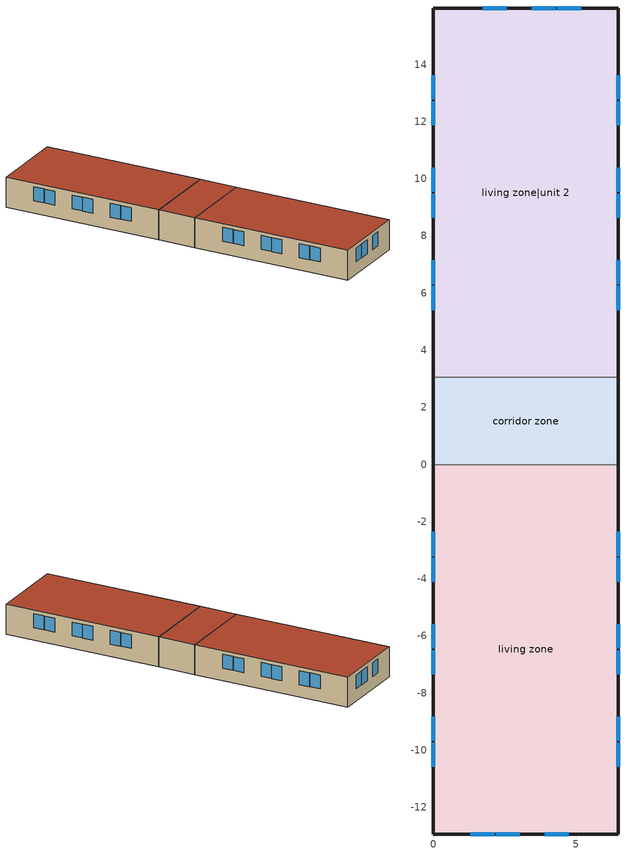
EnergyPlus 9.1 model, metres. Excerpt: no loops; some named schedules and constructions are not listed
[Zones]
corridor zone
 floor foundation (FloorFndGrndUnfinSlab): 0,0 0,3.05 6.47,3.05 6.47,0 z0
 wall outside (WallExtUninsUnfin): 0,3.05 0,0 / 6.47,0 6.47,3.05 z0:2.44
 wall adiabatic (WallIntUnfinUninsUnfin): 6.47,3.05 0,3.05 / 0,0 6.47,0 z0:2.44
 roof outside (RoofUnfinUninsExt): 6.47,0 6.47,3.05 0,3.05 0,0 z2.44
living zone
 floor foundation (FloorFndGrndFinSlab 1): 0,-12.93 0,0 6.47,0 6.47,-12.93 z0
 wall outside (WallExtInsFin): 0,0 0,-12.93 6.47,-12.93 6.47,0 z0:2.44
 wall adiabatic (WallIntFinUninsFin): 6.47,0 0,0 z0:2.44
 window (WindowConstruction): 0,-2.36 0,-3.2 / 0,-3.26 0,-4.11 / 0,-5.59 0,-6.44 / 0,-6.5 0,-7.34 / 0,-8.83 0,-9.67 / 0,-9.73 0,-10.57 / 6.47,-10.57 6.47,-9.73 / 6.47,-9.67 6.47,-8.83 / 6.47,-7.34 6.47,-6.5 / 6.47,-6.44 6.47,-5.59 / 6.47,-4.11 6.47,-3.26 / 6.47,-3.2 6.47,-2.36 / 1.28,-12.93 2.12,-12.93 / 2.19,-12.93 3.03,-12.93 / 3.89,-12.93 4.73,-12.93 z1.01:2.13
 roof outside (RoofFinInsExt): 6.47,-12.93 6.47,0 0,0 0,-12.93 z2.44
living zone|unit 2
 floor foundation (FloorFndGrndFinSlab): 0,3.05 0,15.98 6.47,15.98 6.47,3.05 z0
 wall outside (WallExtInsFin): 6.47,3.05 6.47,15.98 0,15.98 0,3.05 z0:2.44
 wall adiabatic (WallIntFinUninsFin): 0,3.05 6.47,3.05 z0:2.44
 window (WindowConstruction): 6.47,5.41 6.47,6.25 / 6.47,6.31 6.47,7.15 / 6.47,8.64 6.47,9.48 / 6.47,9.54 6.47,10.39 / 6.47,11.87 6.47,12.72 / 6.47,12.78 6.47,13.62 / 0,13.62 0,12.78 / 0,12.72 0,11.87 / 0,10.39 0,9.54 / 0,9.48 0,8.64 / 0,7.15 0,6.31 / 0,6.25 0,5.41 / 5.18,15.98 4.34,15.98 / 4.28,15.98 3.44,15.98 / 2.58,15.98 1.73,15.98 z1.01:2.13
 roof outside (RoofFinInsExt): 6.47,3.05 6.47,15.98 0,15.98 0,3.05 z2.44
[Schedule:Day:Interval]
res mv_2 bath exhaust schedule allday1; res mv_2 bath exhaust schedule allday10; res mv_2 bath exhaust schedule allday11; res mv_2 bath exhaust schedule allday12; res mv_2 bath exhaust schedule allday2; res mv_2 bath exhaust schedule allday3; res mv_2 bath exhaust schedule allday4; res mv_2 bath exhaust schedule allday5; res mv_2 bath exhaust schedule allday6; res mv_2 bath exhaust schedule allday7; res mv_2 bath exhaust schedule allday8; res mv_2 bath exhaust schedule allday9: No, 04:00, 0, 05:00, 1, 24:00, 0
res mv_2 bath exhaust schedule summer design; res mv_2 range exhaust schedule summer design: No, 24:00, 1
res mv_2 bath exhaust schedule winter design; res mv_2 range exhaust schedule winter design; Schedule Day 2; Schedule Day 22; Schedule Day 23; Schedule Day 26; Schedule Day 27; Schedule Day 5: No, 24:00, 0
res mv_2 range exhaust schedule allday1; res mv_2 range exhaust schedule allday10; res mv_2 range exhaust schedule allday11; res mv_2 range exhaust schedule allday12; res mv_2 range exhaust schedule allday2; res mv_2 range exhaust schedule allday3; res mv_2 range exhaust schedule allday4; res mv_2 range exhaust schedule allday5; res mv_2 range exhaust schedule allday6; res mv_2 range exhaust schedule allday7; res mv_2 range exhaust schedule allday8; res mv_2 range exhaust schedule allday9: No, 15:00, 0, 16:00, 1, 24:00, 0
res nv_1 availability schedule allday1 on; res nv_1 availability schedule allday1 on 1; res nv_1 availability schedule allday1 on 10; res nv_1 availability schedule allday1 on 11; res nv_1 availability schedule allday1 on 2; res nv_1 availability schedule allday1 on 3; res nv_1 availability schedule allday1 on 4; res nv_1 availability schedule allday1 on 5; res nv_1 availability schedule allday1 on 6; res nv_1 availability schedule allday1 on 7; res nv_1 availability schedule allday1 on 8; res nv_1 availability schedule allday1 on 9; res nv_2 availability schedule allday1 on 10; res nv_2 availability schedule allday1 on 11; res nv_2 availability schedule allday1 on 2; res nv_2 availability schedule allday1 on 3; res nv_2 availability schedule allday1 on 4; res nv_2 availability schedule allday1 on 5; res nv_2 availability schedule allday1 on 6; res nv_2 availability schedule allday1 on 7; res nv_2 availability schedule allday1 on 8; res nv_2 availability schedule allday1 on 9: No, 01:00, 1, 02:00, 1, 03:00, 1, 04:00, 1, 05:00, 1, 06:00, 1, 07:00, 1, 08:00, 1, 09:00, 1, 10:00, 1, 11:00, 1, 12:00, 1, 13:00, 1, 14:00, 1, 15:00, 1, 16:00, 1, 17:00, 1, 18:00, 1, 19:00, 1, 20:00, 1, 21:00, 1, 22:00, 1, 23:00, 1, 24:00, 1
res nv_1 temp schedule allday1; res nv_1 temp schedule allday2; res nv_1 temp schedule allday3; res nv_1 temp schedule allday4; res nv_2 temp schedule allday1; res nv_2 temp schedule allday11; res nv_2 temp schedule allday12; res nv_2 temp schedule allday2; res nv_2 temp schedule allday3; res nv_2 temp schedule allday4: No, 24:00, 23.8889
res nv_1 temp schedule allday5; res nv_2 temp schedule allday10; res nv_2 temp schedule allday5; res nv_2 temp schedule allday6; res nv_2 temp schedule allday7; res nv_2 temp schedule allday8; res nv_2 temp schedule allday9: No, 24:00, 22.2222
[Schedule:Week:Daily]
res mv_2 bath exhaust schedule Week Rule - Jan1-Jan6: Schedule Day 27, res mv_2 bath exhaust schedule allday1, res mv_2 bath exhaust schedule allday1, res mv_2 bath exhaust schedule allday1, res mv_2 bath exhaust schedule allday1, res mv_2 bath exhaust schedule allday1, res mv_2 bath exhaust schedule allday1, Schedule Day 27, res mv_2 bath exhaust schedule summer design, res mv_2 bath exhaust schedule winter design, Schedule Day 27, Schedule Day 27
res mv_2 bath exhaust schedule Week Rule - Jan7-Jan27: res mv_2 bath exhaust schedule allday1, res mv_2 bath exhaust schedule allday1, res mv_2 bath exhaust schedule allday1, res mv_2 bath exhaust schedule allday1, res mv_2 bath exhaust schedule allday1, res mv_2 bath exhaust schedule allday1, res mv_2 bath exhaust schedule allday1, Schedule Day 27, res mv_2 bath exhaust schedule summer design, res mv_2 bath exhaust schedule winter design, Schedule Day 27, Schedule Day 27
res mv_2 bath exhaust schedule Week Rule - Jan28-Feb3: res mv_2 bath exhaust schedule allday1, res mv_2 bath exhaust schedule allday1, res mv_2 bath exhaust schedule allday1, res mv_2 bath exhaust schedule allday1, res mv_2 bath exhaust schedule allday2, res mv_2 bath exhaust schedule allday2, res mv_2 bath exhaust schedule allday2, Schedule Day 27, res mv_2 bath exhaust schedule summer design, res mv_2 bath exhaust schedule winter design, Schedule Day 27, Schedule Day 27
res mv_2 bath exhaust schedule Week Rule - Feb4-Feb24: res mv_2 bath exhaust schedule allday2, res mv_2 bath exhaust schedule allday2, res mv_2 bath exhaust schedule allday2, res mv_2 bath exhaust schedule allday2, res mv_2 bath exhaust schedule allday2, res mv_2 bath exhaust schedule allday2, res mv_2 bath exhaust schedule allday2, Schedule Day 27, res mv_2 bath exhaust schedule summer design, res mv_2 bath exhaust schedule winter design, Schedule Day 27, Schedule Day 27
res mv_2 bath exhaust schedule Week Rule - Feb25-Mar3: res mv_2 bath exhaust schedule allday2, res mv_2 bath exhaust schedule allday2, res mv_2 bath exhaust schedule allday2, res mv_2 bath exhaust schedule allday2, res mv_2 bath exhaust schedule allday3, res mv_2 bath exhaust schedule allday3, res mv_2 bath exhaust schedule allday3, Schedule Day 27, res mv_2 bath exhaust schedule summer design, res mv_2 bath exhaust schedule winter design, Schedule Day 27, Schedule Day 27
res mv_2 bath exhaust schedule Week Rule - Mar4-Mar31: res mv_2 bath exhaust schedule allday3, res mv_2 bath exhaust schedule allday3, res mv_2 bath exhaust schedule allday3, res mv_2 bath exhaust schedule allday3, res mv_2 bath exhaust schedule allday3, res mv_2 bath exhaust schedule allday3, res mv_2 bath exhaust schedule allday3, Schedule Day 27, res mv_2 bath exhaust schedule summer design, res mv_2 bath exhaust schedule winter design, Schedule Day 27, Schedule Day 27
res mv_2 bath exhaust schedule Week Rule - Apr1-Apr28: res mv_2 bath exhaust schedule allday4, res mv_2 bath exhaust schedule allday4, res mv_2 bath exhaust schedule allday4, res mv_2 bath exhaust schedule allday4, res mv_2 bath exhaust schedule allday4, res mv_2 bath exhaust schedule allday4, res mv_2 bath exhaust schedule allday4, Schedule Day 27, res mv_2 bath exhaust schedule summer design, res mv_2 bath exhaust schedule winter design, Schedule Day 27, Schedule Day 27
res mv_2 bath exhaust schedule Week Rule - Apr29-May5: res mv_2 bath exhaust schedule allday4, res mv_2 bath exhaust schedule allday4, res mv_2 bath exhaust schedule allday5, res mv_2 bath exhaust schedule allday5, res mv_2 bath exhaust schedule allday5, res mv_2 bath exhaust schedule allday5, res mv_2 bath exhaust schedule allday5, Schedule Day 27, res mv_2 bath exhaust schedule summer design, res mv_2 bath exhaust schedule winter design, Schedule Day 27, Schedule Day 27
res mv_2 bath exhaust schedule Week Rule - May6-May26: res mv_2 bath exhaust schedule allday5, res mv_2 bath exhaust schedule allday5, res mv_2 bath exhaust schedule allday5, res mv_2 bath exhaust schedule allday5, res mv_2 bath exhaust schedule allday5, res mv_2 bath exhaust schedule allday5, res mv_2 bath exhaust schedule allday5, Schedule Day 27, res mv_2 bath exhaust schedule summer design, res mv_2 bath exhaust schedule winter design, Schedule Day 27, Schedule Day 27
res mv_2 bath exhaust schedule Week Rule - May27-Jun2: res mv_2 bath exhaust schedule allday5, res mv_2 bath exhaust schedule allday5, res mv_2 bath exhaust schedule allday5, res mv_2 bath exhaust schedule allday5, res mv_2 bath exhaust schedule allday5, res mv_2 bath exhaust schedule allday6, res mv_2 bath exhaust schedule allday6, Schedule Day 27, res mv_2 bath exhaust schedule summer design, res mv_2 bath exhaust schedule winter design, Schedule Day 27, Schedule Day 27
res mv_2 bath exhaust schedule Week Rule - Jun3-Jun30: res mv_2 bath exhaust schedule allday6, res mv_2 bath exhaust schedule allday6, res mv_2 bath exhaust schedule allday6, res mv_2 bath exhaust schedule allday6, res mv_2 bath exhaust schedule allday6, res mv_2 bath exhaust schedule allday6, res mv_2 bath exhaust schedule allday6, Schedule Day 27, res mv_2 bath exhaust schedule summer design, res mv_2 bath exhaust schedule winter design, Schedule Day 27, Schedule Day 27
res mv_2 bath exhaust schedule Week Rule - Jul1-Jul28: res mv_2 bath exhaust schedule allday7, res mv_2 bath exhaust schedule allday7, res mv_2 bath exhaust schedule allday7, res mv_2 bath exhaust schedule allday7, res mv_2 bath exhaust schedule allday7, res mv_2 bath exhaust schedule allday7, res mv_2 bath exhaust schedule allday7, Schedule Day 27, res mv_2 bath exhaust schedule summer design, res mv_2 bath exhaust schedule winter design, Schedule Day 27, Schedule Day 27
res mv_2 bath exhaust schedule Week Rule - Jul29-Aug4: res mv_2 bath exhaust schedule allday7, res mv_2 bath exhaust schedule allday7, res mv_2 bath exhaust schedule allday7, res mv_2 bath exhaust schedule allday8, res mv_2 bath exhaust schedule allday8, res mv_2 bath exhaust schedule allday8, res mv_2 bath exhaust schedule allday8, Schedule Day 27, res mv_2 bath exhaust schedule summer design, res mv_2 bath exhaust schedule winter design, Schedule Day 27, Schedule Day 27
res mv_2 bath exhaust schedule Week Rule - Aug5-Aug25: res mv_2 bath exhaust schedule allday8, res mv_2 bath exhaust schedule allday8, res mv_2 bath exhaust schedule allday8, res mv_2 bath exhaust schedule allday8, res mv_2 bath exhaust schedule allday8, res mv_2 bath exhaust schedule allday8, res mv_2 bath exhaust schedule allday8, Schedule Day 27, res mv_2 bath exhaust schedule summer design, res mv_2 bath exhaust schedule winter design, Schedule Day 27, Schedule Day 27
res mv_2 bath exhaust schedule Week Rule - Aug26-Sep1: res mv_2 bath exhaust schedule allday8, res mv_2 bath exhaust schedule allday8, res mv_2 bath exhaust schedule allday8, res mv_2 bath exhaust schedule allday8, res mv_2 bath exhaust schedule allday8, res mv_2 bath exhaust schedule allday8, res mv_2 bath exhaust schedule allday9, Schedule Day 27, res mv_2 bath exhaust schedule summer design, res mv_2 bath exhaust schedule winter design, Schedule Day 27, Schedule Day 27
res mv_2 bath exhaust schedule Week Rule - Sep2-Sep29: res mv_2 bath exhaust schedule allday9, res mv_2 bath exhaust schedule allday9, res mv_2 bath exhaust schedule allday9, res mv_2 bath exhaust schedule allday9, res mv_2 bath exhaust schedule allday9, res mv_2 bath exhaust schedule allday9, res mv_2 bath exhaust schedule allday9, Schedule Day 27, res mv_2 bath exhaust schedule summer design, res mv_2 bath exhaust schedule winter design, Schedule Day 27, Schedule Day 27
res mv_2 bath exhaust schedule Week Rule - Sep30-Oct6: res mv_2 bath exhaust schedule allday9, res mv_2 bath exhaust schedule allday10, res mv_2 bath exhaust schedule allday10, res mv_2 bath exhaust schedule allday10, res mv_2 bath exhaust schedule allday10, res mv_2 bath exhaust schedule allday10, res mv_2 bath exhaust schedule allday10, Schedule Day 27, res mv_2 bath exhaust schedule summer design, res mv_2 bath exhaust schedule winter design, Schedule Day 27, Schedule Day 27
res mv_2 bath exhaust schedule Week Rule - Oct7-Oct27: res mv_2 bath exhaust schedule allday10, res mv_2 bath exhaust schedule allday10, res mv_2 bath exhaust schedule allday10, res mv_2 bath exhaust schedule allday10, res mv_2 bath exhaust schedule allday10, res mv_2 bath exhaust schedule allday10, res mv_2 bath exhaust schedule allday10, Schedule Day 27, res mv_2 bath exhaust schedule summer design, res mv_2 bath exhaust schedule winter design, Schedule Day 27, Schedule Day 27
res mv_2 bath exhaust schedule Week Rule - Oct28-Nov3: res mv_2 bath exhaust schedule allday10, res mv_2 bath exhaust schedule allday10, res mv_2 bath exhaust schedule allday10, res mv_2 bath exhaust schedule allday10, res mv_2 bath exhaust schedule allday11, res mv_2 bath exhaust schedule allday11, res mv_2 bath exhaust schedule allday11, Schedule Day 27, res mv_2 bath exhaust schedule summer design, res mv_2 bath exhaust schedule winter design, Schedule Day 27, Schedule Day 27
res mv_2 bath exhaust schedule Week Rule - Nov4-Nov24: res mv_2 bath exhaust schedule allday11, res mv_2 bath exhaust schedule allday11, res mv_2 bath exhaust schedule allday11, res mv_2 bath exhaust schedule allday11, res mv_2 bath exhaust schedule allday11, res mv_2 bath exhaust schedule allday11, res mv_2 bath exhaust schedule allday11, Schedule Day 27, res mv_2 bath exhaust schedule summer design, res mv_2 bath exhaust schedule winter design, Schedule Day 27, Schedule Day 27
res mv_2 bath exhaust schedule Week Rule - Nov25-Dec1: res mv_2 bath exhaust schedule allday11, res mv_2 bath exhaust schedule allday11, res mv_2 bath exhaust schedule allday11, res mv_2 bath exhaust schedule allday11, res mv_2 bath exhaust schedule allday11, res mv_2 bath exhaust schedule allday11, res mv_2 bath exhaust schedule allday12, Schedule Day 27, res mv_2 bath exhaust schedule summer design, res mv_2 bath exhaust schedule winter design, Schedule Day 27, Schedule Day 27
res mv_2 bath exhaust schedule Week Rule - Dec2-Dec31: res mv_2 bath exhaust schedule allday12, res mv_2 bath exhaust schedule allday12, res mv_2 bath exhaust schedule allday12, res mv_2 bath exhaust schedule allday12, res mv_2 bath exhaust schedule allday12, res mv_2 bath exhaust schedule allday12, res mv_2 bath exhaust schedule allday12, Schedule Day 27, res mv_2 bath exhaust schedule summer design, res mv_2 bath exhaust schedule winter design, Schedule Day 27, Schedule Day 27
res mv_2 range exhaust schedule Week Rule - Jan1-Jan6: Schedule Day 26, res mv_2 range exhaust schedule allday1, res mv_2 range exhaust schedule allday1, res mv_2 range exhaust schedule allday1, res mv_2 range exhaust schedule allday1, res mv_2 range exhaust schedule allday1, res mv_2 range exhaust schedule allday1, Schedule Day 26, res mv_2 range exhaust schedule summer design, res mv_2 range exhaust schedule winter design, Schedule Day 26, Schedule Day 26
res mv_2 range exhaust schedule Week Rule - Jan7-Jan27: res mv_2 range exhaust schedule allday1, res mv_2 range exhaust schedule allday1, res mv_2 range exhaust schedule allday1, res mv_2 range exhaust schedule allday1, res mv_2 range exhaust schedule allday1, res mv_2 range exhaust schedule allday1, res mv_2 range exhaust schedule allday1, Schedule Day 26, res mv_2 range exhaust schedule summer design, res mv_2 range exhaust schedule winter design, Schedule Day 26, Schedule Day 26
res mv_2 range exhaust schedule Week Rule - Jan28-Feb3: res mv_2 range exhaust schedule allday1, res mv_2 range exhaust schedule allday1, res mv_2 range exhaust schedule allday1, res mv_2 range exhaust schedule allday1, res mv_2 range exhaust schedule allday2, res mv_2 range exhaust schedule allday2, res mv_2 range exhaust schedule allday2, Schedule Day 26, res mv_2 range exhaust schedule summer design, res mv_2 range exhaust schedule winter design, Schedule Day 26, Schedule Day 26
res mv_2 range exhaust schedule Week Rule - Feb4-Feb24: res mv_2 range exhaust schedule allday2, res mv_2 range exhaust schedule allday2, res mv_2 range exhaust schedule allday2, res mv_2 range exhaust schedule allday2, res mv_2 range exhaust schedule allday2, res mv_2 range exhaust schedule allday2, res mv_2 range exhaust schedule allday2, Schedule Day 26, res mv_2 range exhaust schedule summer design, res mv_2 range exhaust schedule winter design, Schedule Day 26, Schedule Day 26
res mv_2 range exhaust schedule Week Rule - Feb25-Mar3: res mv_2 range exhaust schedule allday2, res mv_2 range exhaust schedule allday2, res mv_2 range exhaust schedule allday2, res mv_2 range exhaust schedule allday2, res mv_2 range exhaust schedule allday3, res mv_2 range exhaust schedule allday3, res mv_2 range exhaust schedule allday3, Schedule Day 26, res mv_2 range exhaust schedule summer design, res mv_2 range exhaust schedule winter design, Schedule Day 26, Schedule Day 26
res mv_2 range exhaust schedule Week Rule - Mar4-Mar31: res mv_2 range exhaust schedule allday3, res mv_2 range exhaust schedule allday3, res mv_2 range exhaust schedule allday3, res mv_2 range exhaust schedule allday3, res mv_2 range exhaust schedule allday3, res mv_2 range exhaust schedule allday3, res mv_2 range exhaust schedule allday3, Schedule Day 26, res mv_2 range exhaust schedule summer design, res mv_2 range exhaust schedule winter design, Schedule Day 26, Schedule Day 26
res mv_2 range exhaust schedule Week Rule - Apr1-Apr28: res mv_2 range exhaust schedule allday4, res mv_2 range exhaust schedule allday4, res mv_2 range exhaust schedule allday4, res mv_2 range exhaust schedule allday4, res mv_2 range exhaust schedule allday4, res mv_2 range exhaust schedule allday4, res mv_2 range exhaust schedule allday4, Schedule Day 26, res mv_2 range exhaust schedule summer design, res mv_2 range exhaust schedule winter design, Schedule Day 26, Schedule Day 26
res mv_2 range exhaust schedule Week Rule - Apr29-May5: res mv_2 range exhaust schedule allday4, res mv_2 range exhaust schedule allday4, res mv_2 range exhaust schedule allday5, res mv_2 range exhaust schedule allday5, res mv_2 range exhaust schedule allday5, res mv_2 range exhaust schedule allday5, res mv_2 range exhaust schedule allday5, Schedule Day 26, res mv_2 range exhaust schedule summer design, res mv_2 range exhaust schedule winter design, Schedule Day 26, Schedule Day 26
res mv_2 range exhaust schedule Week Rule - May6-May26: res mv_2 range exhaust schedule allday5, res mv_2 range exhaust schedule allday5, res mv_2 range exhaust schedule allday5, res mv_2 range exhaust schedule allday5, res mv_2 range exhaust schedule allday5, res mv_2 range exhaust schedule allday5, res mv_2 range exhaust schedule allday5, Schedule Day 26, res mv_2 range exhaust schedule summer design, res mv_2 range exhaust schedule winter design, Schedule Day 26, Schedule Day 26
res mv_2 range exhaust schedule Week Rule - May27-Jun2: res mv_2 range exhaust schedule allday5, res mv_2 range exhaust schedule allday5, res mv_2 range exhaust schedule allday5, res mv_2 range exhaust schedule allday5, res mv_2 range exhaust schedule allday5, res mv_2 range exhaust schedule allday6, res mv_2 range exhaust schedule allday6, Schedule Day 26, res mv_2 range exhaust schedule summer design, res mv_2 range exhaust schedule winter design, Schedule Day 26, Schedule Day 26
res mv_2 range exhaust schedule Week Rule - Jun3-Jun30: res mv_2 range exhaust schedule allday6, res mv_2 range exhaust schedule allday6, res mv_2 range exhaust schedule allday6, res mv_2 range exhaust schedule allday6, res mv_2 range exhaust schedule allday6, res mv_2 range exhaust schedule allday6, res mv_2 range exhaust schedule allday6, Schedule Day 26, res mv_2 range exhaust schedule summer design, res mv_2 range exhaust schedule winter design, Schedule Day 26, Schedule Day 26
res mv_2 range exhaust schedule Week Rule - Jul1-Jul28: res mv_2 range exhaust schedule allday7, res mv_2 range exhaust schedule allday7, res mv_2 range exhaust schedule allday7, res mv_2 range exhaust schedule allday7, res mv_2 range exhaust schedule allday7, res mv_2 range exhaust schedule allday7, res mv_2 range exhaust schedule allday7, Schedule Day 26, res mv_2 range exhaust schedule summer design, res mv_2 range exhaust schedule winter design, Schedule Day 26, Schedule Day 26
res mv_2 range exhaust schedule Week Rule - Jul29-Aug4: res mv_2 range exhaust schedule allday7, res mv_2 range exhaust schedule allday7, res mv_2 range exhaust schedule allday7, res mv_2 range exhaust schedule allday8, res mv_2 range exhaust schedule allday8, res mv_2 range exhaust schedule allday8, res mv_2 range exhaust schedule allday8, Schedule Day 26, res mv_2 range exhaust schedule summer design, res mv_2 range exhaust schedule winter design, Schedule Day 26, Schedule Day 26
res mv_2 range exhaust schedule Week Rule - Aug5-Aug25: res mv_2 range exhaust schedule allday8, res mv_2 range exhaust schedule allday8, res mv_2 range exhaust schedule allday8, res mv_2 range exhaust schedule allday8, res mv_2 range exhaust schedule allday8, res mv_2 range exhaust schedule allday8, res mv_2 range exhaust schedule allday8, Schedule Day 26, res mv_2 range exhaust schedule summer design, res mv_2 range exhaust schedule winter design, Schedule Day 26, Schedule Day 26
res mv_2 range exhaust schedule Week Rule - Aug26-Sep1: res mv_2 range exhaust schedule allday8, res mv_2 range exhaust schedule allday8, res mv_2 range exhaust schedule allday8, res mv_2 range exhaust schedule allday8, res mv_2 range exhaust schedule allday8, res mv_2 range exhaust schedule allday8, res mv_2 range exhaust schedule allday9, Schedule Day 26, res mv_2 range exhaust schedule summer design, res mv_2 range exhaust schedule winter design, Schedule Day 26, Schedule Day 26
res mv_2 range exhaust schedule Week Rule - Sep2-Sep29: res mv_2 range exhaust schedule allday9, res mv_2 range exhaust schedule allday9, res mv_2 range exhaust schedule allday9, res mv_2 range exhaust schedule allday9, res mv_2 range exhaust schedule allday9, res mv_2 range exhaust schedule allday9, res mv_2 range exhaust schedule allday9, Schedule Day 26, res mv_2 range exhaust schedule summer design, res mv_2 range exhaust schedule winter design, Schedule Day 26, Schedule Day 26
res mv_2 range exhaust schedule Week Rule - Sep30-Oct6: res mv_2 range exhaust schedule allday9, res mv_2 range exhaust schedule allday10, res mv_2 range exhaust schedule allday10, res mv_2 range exhaust schedule allday10, res mv_2 range exhaust schedule allday10, res mv_2 range exhaust schedule allday10, res mv_2 range exhaust schedule allday10, Schedule Day 26, res mv_2 range exhaust schedule summer design, res mv_2 range exhaust schedule winter design, Schedule Day 26, Schedule Day 26
res mv_2 range exhaust schedule Week Rule - Oct7-Oct27: res mv_2 range exhaust schedule allday10, res mv_2 range exhaust schedule allday10, res mv_2 range exhaust schedule allday10, res mv_2 range exhaust schedule allday10, res mv_2 range exhaust schedule allday10, res mv_2 range exhaust schedule allday10, res mv_2 range exhaust schedule allday10, Schedule Day 26, res mv_2 range exhaust schedule summer design, res mv_2 range exhaust schedule winter design, Schedule Day 26, Schedule Day 26
res mv_2 range exhaust schedule Week Rule - Oct28-Nov3: res mv_2 range exhaust schedule allday10, res mv_2 range exhaust schedule allday10, res mv_2 range exhaust schedule allday10, res mv_2 range exhaust schedule allday10, res mv_2 range exhaust schedule allday11, res mv_2 range exhaust schedule allday11, res mv_2 range exhaust schedule allday11, Schedule Day 26, res mv_2 range exhaust schedule summer design, res mv_2 range exhaust schedule winter design, Schedule Day 26, Schedule Day 26
res mv_2 range exhaust schedule Week Rule - Nov4-Nov24: res mv_2 range exhaust schedule allday11, res mv_2 range exhaust schedule allday11, res mv_2 range exhaust schedule allday11, res mv_2 range exhaust schedule allday11, res mv_2 range exhaust schedule allday11, res mv_2 range exhaust schedule allday11, res mv_2 range exhaust schedule allday11, Schedule Day 26, res mv_2 range exhaust schedule summer design, res mv_2 range exhaust schedule winter design, Schedule Day 26, Schedule Day 26
res mv_2 range exhaust schedule Week Rule - Nov25-Dec1: res mv_2 range exhaust schedule allday11, res mv_2 range exhaust schedule allday11, res mv_2 range exhaust schedule allday11, res mv_2 range exhaust schedule allday11, res mv_2 range exhaust schedule allday11, res mv_2 range exhaust schedule allday11, res mv_2 range exhaust schedule allday12, Schedule Day 26, res mv_2 range exhaust schedule summer design, res mv_2 range exhaust schedule winter design, Schedule Day 26, Schedule Day 26
res mv_2 range exhaust schedule Week Rule - Dec2-Dec31: res mv_2 range exhaust schedule allday12, res mv_2 range exhaust schedule allday12, res mv_2 range exhaust schedule allday12, res mv_2 range exhaust schedule allday12, res mv_2 range exhaust schedule allday12, res mv_2 range exhaust schedule allday12, res mv_2 range exhaust schedule allday12, Schedule Day 26, res mv_2 range exhaust schedule summer design, res mv_2 range exhaust schedule winter design, Schedule Day 26, Schedule Day 26
res nv_1 avail schedule Week Rule - Jan1-Jan27: Schedule Day 5, res nv_1 availability schedule allday1 on, Schedule Day 5, res nv_1 availability schedule allday1 on, Schedule Day 5, res nv_1 availability schedule allday1 on, Schedule Day 5, Schedule Day 5, Schedule Day 5, Schedule Day 5, Schedule Day 5, Schedule Day 5
res nv_1 avail schedule Week Rule - Jan28-Feb3: Schedule Day 5, res nv_1 availability schedule allday1 on, Schedule Day 5, res nv_1 availability schedule allday1 on, Schedule Day 5, res nv_1 availability schedule allday1 on 1, Schedule Day 5, Schedule Day 5, Schedule Day 5, Schedule Day 5, Schedule Day 5, Schedule Day 5
res nv_1 avail schedule Week Rule - Feb4-Feb24: Schedule Day 5, res nv_1 availability schedule allday1 on 1, Schedule Day 5, res nv_1 availability schedule allday1 on 1, Schedule Day 5, res nv_1 availability schedule allday1 on 1, Schedule Day 5, Schedule Day 5, Schedule Day 5, Schedule Day 5, Schedule Day 5, Schedule Day 5
res nv_1 avail schedule Week Rule - Feb25-Mar3: Schedule Day 5, res nv_1 availability schedule allday1 on 1, Schedule Day 5, res nv_1 availability schedule allday1 on 1, Schedule Day 5, res nv_1 availability schedule allday1 on 2, Schedule Day 5, Schedule Day 5, Schedule Day 5, Schedule Day 5, Schedule Day 5, Schedule Day 5
res nv_1 avail schedule Week Rule - Mar4-Mar31: Schedule Day 5, res nv_1 availability schedule allday1 on 2, Schedule Day 5, res nv_1 availability schedule allday1 on 2, Schedule Day 5, res nv_1 availability schedule allday1 on 2, Schedule Day 5, Schedule Day 5, Schedule Day 5, Schedule Day 5, Schedule Day 5, Schedule Day 5
res nv_1 avail schedule Week Rule - Apr1-Apr28: Schedule Day 5, res nv_1 availability schedule allday1 on 3, Schedule Day 5, res nv_1 availability schedule allday1 on 3, Schedule Day 5, res nv_1 availability schedule allday1 on 3, Schedule Day 5, Schedule Day 5, Schedule Day 5, Schedule Day 5, Schedule Day 5, Schedule Day 5
res nv_1 avail schedule Week Rule - Apr29-May5: Schedule Day 5, res nv_1 availability schedule allday1 on 3, Schedule Day 5, res nv_1 availability schedule allday1 on 4, Schedule Day 5, res nv_1 availability schedule allday1 on 4, Schedule Day 5, Schedule Day 5, Schedule Day 5, Schedule Day 5, Schedule Day 5, Schedule Day 5
res nv_1 avail schedule Week Rule - May6-May26: Schedule Day 5, res nv_1 availability schedule allday1 on 4, Schedule Day 5, res nv_1 availability schedule allday1 on 4, Schedule Day 5, res nv_1 availability schedule allday1 on 4, Schedule Day 5, Schedule Day 5, Schedule Day 5, Schedule Day 5, Schedule Day 5, Schedule Day 5
res nv_1 avail schedule Week Rule - May27-Jun2: Schedule Day 5, res nv_1 availability schedule allday1 on 4, Schedule Day 5, res nv_1 availability schedule allday1 on 4, Schedule Day 5, res nv_1 availability schedule allday1 on 5, Schedule Day 5, Schedule Day 5, Schedule Day 5, Schedule Day 5, Schedule Day 5, Schedule Day 5
res nv_1 avail schedule Week Rule - Jun3-Jun30: Schedule Day 5, res nv_1 availability schedule allday1 on 5, Schedule Day 5, res nv_1 availability schedule allday1 on 5, Schedule Day 5, res nv_1 availability schedule allday1 on 5, Schedule Day 5, Schedule Day 5, Schedule Day 5, Schedule Day 5, Schedule Day 5, Schedule Day 5
res nv_1 avail schedule Week Rule - Jul1-Jul28: Schedule Day 5, res nv_1 availability schedule allday1 on 6, Schedule Day 5, res nv_1 availability schedule allday1 on 6, Schedule Day 5, res nv_1 availability schedule allday1 on 6, Schedule Day 5, Schedule Day 5, Schedule Day 5, Schedule Day 5, Schedule Day 5, Schedule Day 5
res nv_1 avail schedule Week Rule - Jul29-Aug4: Schedule Day 5, res nv_1 availability schedule allday1 on 6, Schedule Day 5, res nv_1 availability schedule allday1 on 7, Schedule Day 5, res nv_1 availability schedule allday1 on 7, Schedule Day 5, Schedule Day 5, Schedule Day 5, Schedule Day 5, Schedule Day 5, Schedule Day 5
res nv_1 avail schedule Week Rule - Aug5-Sep1: Schedule Day 5, res nv_1 availability schedule allday1 on 7, Schedule Day 5, res nv_1 availability schedule allday1 on 7, Schedule Day 5, res nv_1 availability schedule allday1 on 7, Schedule Day 5, Schedule Day 5, Schedule Day 5, Schedule Day 5, Schedule Day 5, Schedule Day 5
res nv_1 avail schedule Week Rule - Sep2-Sep29: Schedule Day 5, res nv_1 availability schedule allday1 on 8, Schedule Day 5, res nv_1 availability schedule allday1 on 8, Schedule Day 5, res nv_1 availability schedule allday1 on 8, Schedule Day 5, Schedule Day 5, Schedule Day 5, Schedule Day 5, Schedule Day 5, Schedule Day 5
res nv_1 avail schedule Week Rule - Sep30-Oct27: Schedule Day 5, res nv_1 availability schedule allday1 on 9, Schedule Day 5, res nv_1 availability schedule allday1 on 9, Schedule Day 5, res nv_1 availability schedule allday1 on 9, Schedule Day 5, Schedule Day 5, Schedule Day 5, Schedule Day 5, Schedule Day 5, Schedule Day 5
res nv_1 avail schedule Week Rule - Oct28-Nov3: Schedule Day 5, res nv_1 availability schedule allday1 on 9, Schedule Day 5, res nv_1 availability schedule allday1 on 9, Schedule Day 5, res nv_1 availability schedule allday1 on 10, Schedule Day 5, Schedule Day 5, Schedule Day 5, Schedule Day 5, Schedule Day 5, Schedule Day 5
res nv_1 avail schedule Week Rule - Nov4-Dec1: Schedule Day 5, res nv_1 availability schedule allday1 on 10, Schedule Day 5, res nv_1 availability schedule allday1 on 10, Schedule Day 5, res nv_1 availability schedule allday1 on 10, Schedule Day 5, Schedule Day 5, Schedule Day 5, Schedule Day 5, Schedule Day 5, Schedule Day 5
res nv_1 avail schedule Week Rule - Dec2-Dec31: Schedule Day 5, res nv_1 availability schedule allday1 on 11, Schedule Day 5, res nv_1 availability schedule allday1 on 11, Schedule Day 5, res nv_1 availability schedule allday1 on 11, Schedule Day 5, Schedule Day 5, Schedule Day 5, Schedule Day 5, Schedule Day 5, Schedule Day 5
res nv_1 temp schedule Week Rule - Jan1-Jan6: Schedule Day 2, res nv_1 temp schedule allday1, res nv_1 temp schedule allday1, res nv_1 temp schedule allday1, res nv_1 temp schedule allday1, res nv_1 temp schedule allday1, res nv_1 temp schedule allday1, Schedule Day 2, Schedule Day 2, Schedule Day 2, Schedule Day 2, Schedule Day 2
res nv_1 temp schedule Week Rule - Jan7-Jan27: res nv_1 temp schedule allday1, res nv_1 temp schedule allday1, res nv_1 temp schedule allday1, res nv_1 temp schedule allday1, res nv_1 temp schedule allday1, res nv_1 temp schedule allday1, res nv_1 temp schedule allday1, Schedule Day 2, Schedule Day 2, Schedule Day 2, Schedule Day 2, Schedule Day 2
res nv_1 temp schedule Week Rule - Jan28-Feb3: res nv_1 temp schedule allday1, res nv_1 temp schedule allday1, res nv_1 temp schedule allday1, res nv_1 temp schedule allday1, res nv_1 temp schedule allday2, res nv_1 temp schedule allday2, res nv_1 temp schedule allday2, Schedule Day 2, Schedule Day 2, Schedule Day 2, Schedule Day 2, Schedule Day 2
res nv_1 temp schedule Week Rule - Feb4-Feb24: res nv_1 temp schedule allday2, res nv_1 temp schedule allday2, res nv_1 temp schedule allday2, res nv_1 temp schedule allday2, res nv_1 temp schedule allday2, res nv_1 temp schedule allday2, res nv_1 temp schedule allday2, Schedule Day 2, Schedule Day 2, Schedule Day 2, Schedule Day 2, Schedule Day 2
res nv_1 temp schedule Week Rule - Feb25-Mar3: res nv_1 temp schedule allday2, res nv_1 temp schedule allday2, res nv_1 temp schedule allday2, res nv_1 temp schedule allday2, res nv_1 temp schedule allday3, res nv_1 temp schedule allday3, res nv_1 temp schedule allday3, Schedule Day 2, Schedule Day 2, Schedule Day 2, Schedule Day 2, Schedule Day 2
res nv_1 temp schedule Week Rule - Mar4-Mar31: res nv_1 temp schedule allday3, res nv_1 temp schedule allday3, res nv_1 temp schedule allday3, res nv_1 temp schedule allday3, res nv_1 temp schedule allday3, res nv_1 temp schedule allday3, res nv_1 temp schedule allday3, Schedule Day 2, Schedule Day 2, Schedule Day 2, Schedule Day 2, Schedule Day 2
res nv_1 temp schedule Week Rule - Apr1-Apr28: res nv_1 temp schedule allday4, res nv_1 temp schedule allday4, res nv_1 temp schedule allday4, res nv_1 temp schedule allday4, res nv_1 temp schedule allday4, res nv_1 temp schedule allday4, res nv_1 temp schedule allday4, Schedule Day 2, Schedule Day 2, Schedule Day 2, Schedule Day 2, Schedule Day 2
res nv_1 temp schedule Week Rule - Apr29-May5: res nv_1 temp schedule allday4, res nv_1 temp schedule allday4, res nv_1 temp schedule allday5, res nv_1 temp schedule allday5, res nv_1 temp schedule allday5, res nv_1 temp schedule allday5, res nv_1 temp schedule allday5, Schedule Day 2, Schedule Day 2, Schedule Day 2, Schedule Day 2, Schedule Day 2
res nv_1 temp schedule Week Rule - May6-May26: res nv_1 temp schedule allday5, res nv_1 temp schedule allday5, res nv_1 temp schedule allday5, res nv_1 temp schedule allday5, res nv_1 temp schedule allday5, res nv_1 temp schedule allday5, res nv_1 temp schedule allday5, Schedule Day 2, Schedule Day 2, Schedule Day 2, Schedule Day 2, Schedule Day 2
res nv_1 temp schedule Week Rule - May27-Jun2: res nv_1 temp schedule allday5, res nv_1 temp schedule allday5, res nv_1 temp schedule allday5, res nv_1 temp schedule allday5, res nv_1 temp schedule allday5, res nv_1 temp schedule allday6, res nv_1 temp schedule allday6, Schedule Day 2, Schedule Day 2, Schedule Day 2, Schedule Day 2, Schedule Day 2
res nv_1 temp schedule Week Rule - Jun3-Jun30: res nv_1 temp schedule allday6, res nv_1 temp schedule allday6, res nv_1 temp schedule allday6, res nv_1 temp schedule allday6, res nv_1 temp schedule allday6, res nv_1 temp schedule allday6, res nv_1 temp schedule allday6, Schedule Day 2, Schedule Day 2, Schedule Day 2, Schedule Day 2, Schedule Day 2
res nv_1 temp schedule Week Rule - Jul1-Jul28: res nv_1 temp schedule allday7, res nv_1 temp schedule allday7, res nv_1 temp schedule allday7, res nv_1 temp schedule allday7, res nv_1 temp schedule allday7, res nv_1 temp schedule allday7, res nv_1 temp schedule allday7, Schedule Day 2, Schedule Day 2, Schedule Day 2, Schedule Day 2, Schedule Day 2
res nv_1 temp schedule Week Rule - Jul29-Aug4: res nv_1 temp schedule allday7, res nv_1 temp schedule allday7, res nv_1 temp schedule allday7, res nv_1 temp schedule allday8, res nv_1 temp schedule allday8, res nv_1 temp schedule allday8, res nv_1 temp schedule allday8, Schedule Day 2, Schedule Day 2, Schedule Day 2, Schedule Day 2, Schedule Day 2
res nv_1 temp schedule Week Rule - Aug5-Aug25: res nv_1 temp schedule allday8, res nv_1 temp schedule allday8, res nv_1 temp schedule allday8, res nv_1 temp schedule allday8, res nv_1 temp schedule allday8, res nv_1 temp schedule allday8, res nv_1 temp schedule allday8, Schedule Day 2, Schedule Day 2, Schedule Day 2, Schedule Day 2, Schedule Day 2
res nv_1 temp schedule Week Rule - Aug26-Sep1: res nv_1 temp schedule allday8, res nv_1 temp schedule allday8, res nv_1 temp schedule allday8, res nv_1 temp schedule allday8, res nv_1 temp schedule allday8, res nv_1 temp schedule allday8, res nv_1 temp schedule allday9, Schedule Day 2, Schedule Day 2, Schedule Day 2, Schedule Day 2, Schedule Day 2
res nv_1 temp schedule Week Rule - Sep2-Sep29: res nv_1 temp schedule allday9, res nv_1 temp schedule allday9, res nv_1 temp schedule allday9, res nv_1 temp schedule allday9, res nv_1 temp schedule allday9, res nv_1 temp schedule allday9, res nv_1 temp schedule allday9, Schedule Day 2, Schedule Day 2, Schedule Day 2, Schedule Day 2, Schedule Day 2
res nv_1 temp schedule Week Rule - Sep30-Oct6: res nv_1 temp schedule allday9, res nv_1 temp schedule allday10, res nv_1 temp schedule allday10, res nv_1 temp schedule allday10, res nv_1 temp schedule allday10, res nv_1 temp schedule allday10, res nv_1 temp schedule allday10, Schedule Day 2, Schedule Day 2, Schedule Day 2, Schedule Day 2, Schedule Day 2
res nv_1 temp schedule Week Rule - Oct7-Oct27: res nv_1 temp schedule allday10, res nv_1 temp schedule allday10, res nv_1 temp schedule allday10, res nv_1 temp schedule allday10, res nv_1 temp schedule allday10, res nv_1 temp schedule allday10, res nv_1 temp schedule allday10, Schedule Day 2, Schedule Day 2, Schedule Day 2, Schedule Day 2, Schedule Day 2
res nv_1 temp schedule Week Rule - Oct28-Nov3: res nv_1 temp schedule allday10, res nv_1 temp schedule allday10, res nv_1 temp schedule allday10, res nv_1 temp schedule allday10, res nv_1 temp schedule allday11, res nv_1 temp schedule allday11, res nv_1 temp schedule allday11, Schedule Day 2, Schedule Day 2, Schedule Day 2, Schedule Day 2, Schedule Day 2
res nv_1 temp schedule Week Rule - Nov4-Nov24: res nv_1 temp schedule allday11, res nv_1 temp schedule allday11, res nv_1 temp schedule allday11, res nv_1 temp schedule allday11, res nv_1 temp schedule allday11, res nv_1 temp schedule allday11, res nv_1 temp schedule allday11, Schedule Day 2, Schedule Day 2, Schedule Day 2, Schedule Day 2, Schedule Day 2
res nv_1 temp schedule Week Rule - Nov25-Dec1: res nv_1 temp schedule allday11, res nv_1 temp schedule allday11, res nv_1 temp schedule allday11, res nv_1 temp schedule allday11, res nv_1 temp schedule allday11, res nv_1 temp schedule allday11, res nv_1 temp schedule allday12, Schedule Day 2, Schedule Day 2, Schedule Day 2, Schedule Day 2, Schedule Day 2
res nv_1 temp schedule Week Rule - Dec2-Dec31: res nv_1 temp schedule allday12, res nv_1 temp schedule allday12, res nv_1 temp schedule allday12, res nv_1 temp schedule allday12, res nv_1 temp schedule allday12, res nv_1 temp schedule allday12, res nv_1 temp schedule allday12, Schedule Day 2, Schedule Day 2, Schedule Day 2, Schedule Day 2, Schedule Day 2
res nv_2 avail schedule Week Rule - Jan1-Jan27: Schedule Day 23, res nv_2 availability schedule allday1 on, Schedule Day 23, res nv_2 availability schedule allday1 on, Schedule Day 23, res nv_2 availability schedule allday1 on, Schedule Day 23, Schedule Day 23, Schedule Day 23, Schedule Day 23, Schedule Day 23, Schedule Day 23
res nv_2 avail schedule Week Rule - Jan28-Feb3: Schedule Day 23, res nv_2 availability schedule allday1 on, Schedule Day 23, res nv_2 availability schedule allday1 on, Schedule Day 23, res nv_2 availability schedule allday1 on 1, Schedule Day 23, Schedule Day 23, Schedule Day 23, Schedule Day 23, Schedule Day 23, Schedule Day 23
res nv_2 avail schedule Week Rule - Feb4-Feb24: Schedule Day 23, res nv_2 availability schedule allday1 on 1, Schedule Day 23, res nv_2 availability schedule allday1 on 1, Schedule Day 23, res nv_2 availability schedule allday1 on 1, Schedule Day 23, Schedule Day 23, Schedule Day 23, Schedule Day 23, Schedule Day 23, Schedule Day 23
res nv_2 avail schedule Week Rule - Feb25-Mar3: Schedule Day 23, res nv_2 availability schedule allday1 on 1, Schedule Day 23, res nv_2 availability schedule allday1 on 1, Schedule Day 23, res nv_2 availability schedule allday1 on 2, Schedule Day 23, Schedule Day 23, Schedule Day 23, Schedule Day 23, Schedule Day 23, Schedule Day 23
res nv_2 avail schedule Week Rule - Mar4-Mar31: Schedule Day 23, res nv_2 availability schedule allday1 on 2, Schedule Day 23, res nv_2 availability schedule allday1 on 2, Schedule Day 23, res nv_2 availability schedule allday1 on 2, Schedule Day 23, Schedule Day 23, Schedule Day 23, Schedule Day 23, Schedule Day 23, Schedule Day 23
res nv_2 avail schedule Week Rule - Apr1-Apr28: Schedule Day 23, res nv_2 availability schedule allday1 on 3, Schedule Day 23, res nv_2 availability schedule allday1 on 3, Schedule Day 23, res nv_2 availability schedule allday1 on 3, Schedule Day 23, Schedule Day 23, Schedule Day 23, Schedule Day 23, Schedule Day 23, Schedule Day 23
res nv_2 avail schedule Week Rule - Apr29-May5: Schedule Day 23, res nv_2 availability schedule allday1 on 3, Schedule Day 23, res nv_2 availability schedule allday1 on 4, Schedule Day 23, res nv_2 availability schedule allday1 on 4, Schedule Day 23, Schedule Day 23, Schedule Day 23, Schedule Day 23, Schedule Day 23, Schedule Day 23
res nv_2 avail schedule Week Rule - May6-May26: Schedule Day 23, res nv_2 availability schedule allday1 on 4, Schedule Day 23, res nv_2 availability schedule allday1 on 4, Schedule Day 23, res nv_2 availability schedule allday1 on 4, Schedule Day 23, Schedule Day 23, Schedule Day 23, Schedule Day 23, Schedule Day 23, Schedule Day 23
res nv_2 avail schedule Week Rule - May27-Jun2: Schedule Day 23, res nv_2 availability schedule allday1 on 4, Schedule Day 23, res nv_2 availability schedule allday1 on 4, Schedule Day 23, res nv_2 availability schedule allday1 on 5, Schedule Day 23, Schedule Day 23, Schedule Day 23, Schedule Day 23, Schedule Day 23, Schedule Day 23
res nv_2 avail schedule Week Rule - Jun3-Jun30: Schedule Day 23, res nv_2 availability schedule allday1 on 5, Schedule Day 23, res nv_2 availability schedule allday1 on 5, Schedule Day 23, res nv_2 availability schedule allday1 on 5, Schedule Day 23, Schedule Day 23, Schedule Day 23, Schedule Day 23, Schedule Day 23, Schedule Day 23
res nv_2 avail schedule Week Rule - Jul1-Jul28: Schedule Day 23, res nv_2 availability schedule allday1 on 6, Schedule Day 23, res nv_2 availability schedule allday1 on 6, Schedule Day 23, res nv_2 availability schedule allday1 on 6, Schedule Day 23, Schedule Day 23, Schedule Day 23, Schedule Day 23, Schedule Day 23, Schedule Day 23
res nv_2 avail schedule Week Rule - Jul29-Aug4: Schedule Day 23, res nv_2 availability schedule allday1 on 6, Schedule Day 23, res nv_2 availability schedule allday1 on 7, Schedule Day 23, res nv_2 availability schedule allday1 on 7, Schedule Day 23, Schedule Day 23, Schedule Day 23, Schedule Day 23, Schedule Day 23, Schedule Day 23
res nv_2 avail schedule Week Rule - Aug5-Sep1: Schedule Day 23, res nv_2 availability schedule allday1 on 7, Schedule Day 23, res nv_2 availability schedule allday1 on 7, Schedule Day 23, res nv_2 availability schedule allday1 on 7, Schedule Day 23, Schedule Day 23, Schedule Day 23, Schedule Day 23, Schedule Day 23, Schedule Day 23
res nv_2 avail schedule Week Rule - Sep2-Sep29: Schedule Day 23, res nv_2 availability schedule allday1 on 8, Schedule Day 23, res nv_2 availability schedule allday1 on 8, Schedule Day 23, res nv_2 availability schedule allday1 on 8, Schedule Day 23, Schedule Day 23, Schedule Day 23, Schedule Day 23, Schedule Day 23, Schedule Day 23
res nv_2 avail schedule Week Rule - Sep30-Oct27: Schedule Day 23, res nv_2 availability schedule allday1 on 9, Schedule Day 23, res nv_2 availability schedule allday1 on 9, Schedule Day 23, res nv_2 availability schedule allday1 on 9, Schedule Day 23, Schedule Day 23, Schedule Day 23, Schedule Day 23, Schedule Day 23, Schedule Day 23
res nv_2 avail schedule Week Rule - Oct28-Nov3: Schedule Day 23, res nv_2 availability schedule allday1 on 9, Schedule Day 23, res nv_2 availability schedule allday1 on 9, Schedule Day 23, res nv_2 availability schedule allday1 on 10, Schedule Day 23, Schedule Day 23, Schedule Day 23, Schedule Day 23, Schedule Day 23, Schedule Day 23
res nv_2 avail schedule Week Rule - Nov4-Dec1: Schedule Day 23, res nv_2 availability schedule allday1 on 10, Schedule Day 23, res nv_2 availability schedule allday1 on 10, Schedule Day 23, res nv_2 availability schedule allday1 on 10, Schedule Day 23, Schedule Day 23, Schedule Day 23, Schedule Day 23, Schedule Day 23, Schedule Day 23
res nv_2 avail schedule Week Rule - Dec2-Dec31: Schedule Day 23, res nv_2 availability schedule allday1 on 11, Schedule Day 23, res nv_2 availability schedule allday1 on 11, Schedule Day 23, res nv_2 availability schedule allday1 on 11, Schedule Day 23, Schedule Day 23, Schedule Day 23, Schedule Day 23, Schedule Day 23, Schedule Day 23
res nv_2 temp schedule Week Rule - Jan1-Jan6: Schedule Day 22, res nv_2 temp schedule allday1, res nv_2 temp schedule allday1, res nv_2 temp schedule allday1, res nv_2 temp schedule allday1, res nv_2 temp schedule allday1, res nv_2 temp schedule allday1, Schedule Day 22, Schedule Day 22, Schedule Day 22, Schedule Day 22, Schedule Day 22
res nv_2 temp schedule Week Rule - Jan7-Jan27: res nv_2 temp schedule allday1, res nv_2 temp schedule allday1, res nv_2 temp schedule allday1, res nv_2 temp schedule allday1, res nv_2 temp schedule allday1, res nv_2 temp schedule allday1, res nv_2 temp schedule allday1, Schedule Day 22, Schedule Day 22, Schedule Day 22, Schedule Day 22, Schedule Day 22
res nv_2 temp schedule Week Rule - Jan28-Feb3: res nv_2 temp schedule allday1, res nv_2 temp schedule allday1, res nv_2 temp schedule allday1, res nv_2 temp schedule allday1, res nv_2 temp schedule allday2, res nv_2 temp schedule allday2, res nv_2 temp schedule allday2, Schedule Day 22, Schedule Day 22, Schedule Day 22, Schedule Day 22, Schedule Day 22
res nv_2 temp schedule Week Rule - Feb4-Feb24: res nv_2 temp schedule allday2, res nv_2 temp schedule allday2, res nv_2 temp schedule allday2, res nv_2 temp schedule allday2, res nv_2 temp schedule allday2, res nv_2 temp schedule allday2, res nv_2 temp schedule allday2, Schedule Day 22, Schedule Day 22, Schedule Day 22, Schedule Day 22, Schedule Day 22
res nv_2 temp schedule Week Rule - Feb25-Mar3: res nv_2 temp schedule allday2, res nv_2 temp schedule allday2, res nv_2 temp schedule allday2, res nv_2 temp schedule allday2, res nv_2 temp schedule allday3, res nv_2 temp schedule allday3, res nv_2 temp schedule allday3, Schedule Day 22, Schedule Day 22, Schedule Day 22, Schedule Day 22, Schedule Day 22
res nv_2 temp schedule Week Rule - Mar4-Mar31: res nv_2 temp schedule allday3, res nv_2 temp schedule allday3, res nv_2 temp schedule allday3, res nv_2 temp schedule allday3, res nv_2 temp schedule allday3, res nv_2 temp schedule allday3, res nv_2 temp schedule allday3, Schedule Day 22, Schedule Day 22, Schedule Day 22, Schedule Day 22, Schedule Day 22
res nv_2 temp schedule Week Rule - Apr1-Apr28: res nv_2 temp schedule allday4, res nv_2 temp schedule allday4, res nv_2 temp schedule allday4, res nv_2 temp schedule allday4, res nv_2 temp schedule allday4, res nv_2 temp schedule allday4, res nv_2 temp schedule allday4, Schedule Day 22, Schedule Day 22, Schedule Day 22, Schedule Day 22, Schedule Day 22
res nv_2 temp schedule Week Rule - Apr29-May5: res nv_2 temp schedule allday4, res nv_2 temp schedule allday4, res nv_2 temp schedule allday5, res nv_2 temp schedule allday5, res nv_2 temp schedule allday5, res nv_2 temp schedule allday5, res nv_2 temp schedule allday5, Schedule Day 22, Schedule Day 22, Schedule Day 22, Schedule Day 22, Schedule Day 22
res nv_2 temp schedule Week Rule - May6-May26: res nv_2 temp schedule allday5, res nv_2 temp schedule allday5, res nv_2 temp schedule allday5, res nv_2 temp schedule allday5, res nv_2 temp schedule allday5, res nv_2 temp schedule allday5, res nv_2 temp schedule allday5, Schedule Day 22, Schedule Day 22, Schedule Day 22, Schedule Day 22, Schedule Day 22
res nv_2 temp schedule Week Rule - May27-Jun2: res nv_2 temp schedule allday5, res nv_2 temp schedule allday5, res nv_2 temp schedule allday5, res nv_2 temp schedule allday5, res nv_2 temp schedule allday5, res nv_2 temp schedule allday6, res nv_2 temp schedule allday6, Schedule Day 22, Schedule Day 22, Schedule Day 22, Schedule Day 22, Schedule Day 22
res nv_2 temp schedule Week Rule - Jun3-Jun30: res nv_2 temp schedule allday6, res nv_2 temp schedule allday6, res nv_2 temp schedule allday6, res nv_2 temp schedule allday6, res nv_2 temp schedule allday6, res nv_2 temp schedule allday6, res nv_2 temp schedule allday6, Schedule Day 22, Schedule Day 22, Schedule Day 22, Schedule Day 22, Schedule Day 22
res nv_2 temp schedule Week Rule - Jul1-Jul28: res nv_2 temp schedule allday7, res nv_2 temp schedule allday7, res nv_2 temp schedule allday7, res nv_2 temp schedule allday7, res nv_2 temp schedule allday7, res nv_2 temp schedule allday7, res nv_2 temp schedule allday7, Schedule Day 22, Schedule Day 22, Schedule Day 22, Schedule Day 22, Schedule Day 22
res nv_2 temp schedule Week Rule - Jul29-Aug4: res nv_2 temp schedule allday7, res nv_2 temp schedule allday7, res nv_2 temp schedule allday7, res nv_2 temp schedule allday8, res nv_2 temp schedule allday8, res nv_2 temp schedule allday8, res nv_2 temp schedule allday8, Schedule Day 22, Schedule Day 22, Schedule Day 22, Schedule Day 22, Schedule Day 22
res nv_2 temp schedule Week Rule - Aug5-Aug25: res nv_2 temp schedule allday8, res nv_2 temp schedule allday8, res nv_2 temp schedule allday8, res nv_2 temp schedule allday8, res nv_2 temp schedule allday8, res nv_2 temp schedule allday8, res nv_2 temp schedule allday8, Schedule Day 22, Schedule Day 22, Schedule Day 22, Schedule Day 22, Schedule Day 22
res nv_2 temp schedule Week Rule - Aug26-Sep1: res nv_2 temp schedule allday8, res nv_2 temp schedule allday8, res nv_2 temp schedule allday8, res nv_2 temp schedule allday8, res nv_2 temp schedule allday8, res nv_2 temp schedule allday8, res nv_2 temp schedule allday9, Schedule Day 22, Schedule Day 22, Schedule Day 22, Schedule Day 22, Schedule Day 22
res nv_2 temp schedule Week Rule - Sep2-Sep29: res nv_2 temp schedule allday9, res nv_2 temp schedule allday9, res nv_2 temp schedule allday9, res nv_2 temp schedule allday9, res nv_2 temp schedule allday9, res nv_2 temp schedule allday9, res nv_2 temp schedule allday9, Schedule Day 22, Schedule Day 22, Schedule Day 22, Schedule Day 22, Schedule Day 22
res nv_2 temp schedule Week Rule - Sep30-Oct6: res nv_2 temp schedule allday9, res nv_2 temp schedule allday10, res nv_2 temp schedule allday10, res nv_2 temp schedule allday10, res nv_2 temp schedule allday10, res nv_2 temp schedule allday10, res nv_2 temp schedule allday10, Schedule Day 22, Schedule Day 22, Schedule Day 22, Schedule Day 22, Schedule Day 22
res nv_2 temp schedule Week Rule - Oct7-Oct27: res nv_2 temp schedule allday10, res nv_2 temp schedule allday10, res nv_2 temp schedule allday10, res nv_2 temp schedule allday10, res nv_2 temp schedule allday10, res nv_2 temp schedule allday10, res nv_2 temp schedule allday10, Schedule Day 22, Schedule Day 22, Schedule Day 22, Schedule Day 22, Schedule Day 22
res nv_2 temp schedule Week Rule - Oct28-Nov3: res nv_2 temp schedule allday10, res nv_2 temp schedule allday10, res nv_2 temp schedule allday10, res nv_2 temp schedule allday10, res nv_2 temp schedule allday11, res nv_2 temp schedule allday11, res nv_2 temp schedule allday11, Schedule Day 22, Schedule Day 22, Schedule Day 22, Schedule Day 22, Schedule Day 22
res nv_2 temp schedule Week Rule - Nov4-Nov24: res nv_2 temp schedule allday11, res nv_2 temp schedule allday11, res nv_2 temp schedule allday11, res nv_2 temp schedule allday11, res nv_2 temp schedule allday11, res nv_2 temp schedule allday11, res nv_2 temp schedule allday11, Schedule Day 22, Schedule Day 22, Schedule Day 22, Schedule Day 22, Schedule Day 22
res nv_2 temp schedule Week Rule - Nov25-Dec1: res nv_2 temp schedule allday11, res nv_2 temp schedule allday11, res nv_2 temp schedule allday11, res nv_2 temp schedule allday11, res nv_2 temp schedule allday11, res nv_2 temp schedule allday11, res nv_2 temp schedule allday12, Schedule Day 22, Schedule Day 22, Schedule Day 22, Schedule Day 22, Schedule Day 22
res nv_2 temp schedule Week Rule - Dec2-Dec31: res nv_2 temp schedule allday12, res nv_2 temp schedule allday12, res nv_2 temp schedule allday12, res nv_2 temp schedule allday12, res nv_2 temp schedule allday12, res nv_2 temp schedule allday12, res nv_2 temp schedule allday12, Schedule Day 22, Schedule Day 22, Schedule Day 22, Schedule Day 22, Schedule Day 22
[Schedule:Year]
res mv_2 bath exhaust schedule: res mv_2 bath exhaust schedule Week Rule - Jan1-Jan6, 1, 1, 1, 6, res mv_2 bath exhaust schedule Week Rule - Jan7-Jan27, 1, 7, 1, 27, res mv_2 bath exhaust schedule Week Rule - Jan28-Feb3, 1, 28, 2, 3, res mv_2 bath exhaust schedule Week Rule - Feb4-Feb24, 2, 4, 2, 24, res mv_2 bath exhaust schedule Week Rule - Feb25-Mar3, 2, 25, 3, 3, res mv_2 bath exhaust schedule Week Rule - Mar4-Mar31, 3, 4, 3, 31, res mv_2 bath exhaust schedule Week Rule - Apr1-Apr28, 4, 1, 4, 28, res mv_2 bath exhaust schedule Week Rule - Apr29-May5, 4, 29, 5, 5, res mv_2 bath exhaust schedule Week Rule - May6-May26, 5, 6, 5, 26, res mv_2 bath exhaust schedule Week Rule - May27-Jun2, 5, 27, 6, 2, res mv_2 bath exhaust schedule Week Rule - Jun3-Jun30, 6, 3, 6, 30, res mv_2 bath exhaust schedule Week Rule - Jul1-Jul28, 7, 1, 7, 28, res mv_2 bath exhaust schedule Week Rule - Jul29-Aug4, 7, 29, 8, 4, res mv_2 bath exhaust schedule Week Rule - Aug5-Aug25, 8, 5, 8, 25, res mv_2 bath exhaust schedule Week Rule - Aug26-Sep1, 8, 26, 9, 1, res mv_2 bath exhaust schedule Week Rule - Sep2-Sep29, 9, 2, 9, 29, res mv_2 bath exhaust schedule Week Rule - Sep30-Oct6, 9, 30, 10, 6, res mv_2 bath exhaust schedule Week Rule - Oct7-Oct27, 10, 7, 10, 27, res mv_2 bath exhaust schedule Week Rule - Oct28-Nov3, 10, 28, 11, 3, res mv_2 bath exhaust schedule Week Rule - Nov4-Nov24, 11, 4, 11, 24, res mv_2 bath exhaust schedule Week Rule - Nov25-Dec1, 11, 25, 12, 1, res mv_2 bath exhaust schedule Week Rule - Dec2-Dec31, 12, 2, 12, 31
res mv_2 range exhaust schedule: res mv_2 range exhaust schedule Week Rule - Jan1-Jan6, 1, 1, 1, 6, res mv_2 range exhaust schedule Week Rule - Jan7-Jan27, 1, 7, 1, 27, res mv_2 range exhaust schedule Week Rule - Jan28-Feb3, 1, 28, 2, 3, res mv_2 range exhaust schedule Week Rule - Feb4-Feb24, 2, 4, 2, 24, res mv_2 range exhaust schedule Week Rule - Feb25-Mar3, 2, 25, 3, 3, res mv_2 range exhaust schedule Week Rule - Mar4-Mar31, 3, 4, 3, 31, res mv_2 range exhaust schedule Week Rule - Apr1-Apr28, 4, 1, 4, 28, res mv_2 range exhaust schedule Week Rule - Apr29-May5, 4, 29, 5, 5, res mv_2 range exhaust schedule Week Rule - May6-May26, 5, 6, 5, 26, res mv_2 range exhaust schedule Week Rule - May27-Jun2, 5, 27, 6, 2, res mv_2 range exhaust schedule Week Rule - Jun3-Jun30, 6, 3, 6, 30, res mv_2 range exhaust schedule Week Rule - Jul1-Jul28, 7, 1, 7, 28, res mv_2 range exhaust schedule Week Rule - Jul29-Aug4, 7, 29, 8, 4, res mv_2 range exhaust schedule Week Rule - Aug5-Aug25, 8, 5, 8, 25, res mv_2 range exhaust schedule Week Rule - Aug26-Sep1, 8, 26, 9, 1, res mv_2 range exhaust schedule Week Rule - Sep2-Sep29, 9, 2, 9, 29, res mv_2 range exhaust schedule Week Rule - Sep30-Oct6, 9, 30, 10, 6, res mv_2 range exhaust schedule Week Rule - Oct7-Oct27, 10, 7, 10, 27, res mv_2 range exhaust schedule Week Rule - Oct28-Nov3, 10, 28, 11, 3, res mv_2 range exhaust schedule Week Rule - Nov4-Nov24, 11, 4, 11, 24, res mv_2 range exhaust schedule Week Rule - Nov25-Dec1, 11, 25, 12, 1, res mv_2 range exhaust schedule Week Rule - Dec2-Dec31, 12, 2, 12, 31
res nv_1 avail schedule: res nv_1 avail schedule Week Rule - Jan1-Jan27, 1, 1, 1, 27, res nv_1 avail schedule Week Rule - Jan28-Feb3, 1, 28, 2, 3, res nv_1 avail schedule Week Rule - Feb4-Feb24, 2, 4, 2, 24, res nv_1 avail schedule Week Rule - Feb25-Mar3, 2, 25, 3, 3, res nv_1 avail schedule Week Rule - Mar4-Mar31, 3, 4, 3, 31, res nv_1 avail schedule Week Rule - Apr1-Apr28, 4, 1, 4, 28, res nv_1 avail schedule Week Rule - Apr29-May5, 4, 29, 5, 5, res nv_1 avail schedule Week Rule - May6-May26, 5, 6, 5, 26, res nv_1 avail schedule Week Rule - May27-Jun2, 5, 27, 6, 2, res nv_1 avail schedule Week Rule - Jun3-Jun30, 6, 3, 6, 30, res nv_1 avail schedule Week Rule - Jul1-Jul28, 7, 1, 7, 28, res nv_1 avail schedule Week Rule - Jul29-Aug4, 7, 29, 8, 4, res nv_1 avail schedule Week Rule - Aug5-Sep1, 8, 5, 9, 1, res nv_1 avail schedule Week Rule - Sep2-Sep29, 9, 2, 9, 29, res nv_1 avail schedule Week Rule - Sep30-Oct27, 9, 30, 10, 27, res nv_1 avail schedule Week Rule - Oct28-Nov3, 10, 28, 11, 3, res nv_1 avail schedule Week Rule - Nov4-Dec1, 11, 4, 12, 1, res nv_1 avail schedule Week Rule - Dec2-Dec31, 12, 2, 12, 31
res nv_1 temp schedule: res nv_1 temp schedule Week Rule - Jan1-Jan6, 1, 1, 1, 6, res nv_1 temp schedule Week Rule - Jan7-Jan27, 1, 7, 1, 27, res nv_1 temp schedule Week Rule - Jan28-Feb3, 1, 28, 2, 3, res nv_1 temp schedule Week Rule - Feb4-Feb24, 2, 4, 2, 24, res nv_1 temp schedule Week Rule - Feb25-Mar3, 2, 25, 3, 3, res nv_1 temp schedule Week Rule - Mar4-Mar31, 3, 4, 3, 31, res nv_1 temp schedule Week Rule - Apr1-Apr28, 4, 1, 4, 28, res nv_1 temp schedule Week Rule - Apr29-May5, 4, 29, 5, 5, res nv_1 temp schedule Week Rule - May6-May26, 5, 6, 5, 26, res nv_1 temp schedule Week Rule - May27-Jun2, 5, 27, 6, 2, res nv_1 temp schedule Week Rule - Jun3-Jun30, 6, 3, 6, 30, res nv_1 temp schedule Week Rule - Jul1-Jul28, 7, 1, 7, 28, res nv_1 temp schedule Week Rule - Jul29-Aug4, 7, 29, 8, 4, res nv_1 temp schedule Week Rule - Aug5-Aug25, 8, 5, 8, 25, res nv_1 temp schedule Week Rule - Aug26-Sep1, 8, 26, 9, 1, res nv_1 temp schedule Week Rule - Sep2-Sep29, 9, 2, 9, 29, res nv_1 temp schedule Week Rule - Sep30-Oct6, 9, 30, 10, 6, res nv_1 temp schedule Week Rule - Oct7-Oct27, 10, 7, 10, 27, res nv_1 temp schedule Week Rule - Oct28-Nov3, 10, 28, 11, 3, res nv_1 temp schedule Week Rule - Nov4-Nov24, 11, 4, 11, 24, res nv_1 temp schedule Week Rule - Nov25-Dec1, 11, 25, 12, 1, res nv_1 temp schedule Week Rule - Dec2-Dec31, 12, 2, 12, 31
res nv_2 avail schedule: res nv_2 avail schedule Week Rule - Jan1-Jan27, 1, 1, 1, 27, res nv_2 avail schedule Week Rule - Jan28-Feb3, 1, 28, 2, 3, res nv_2 avail schedule Week Rule - Feb4-Feb24, 2, 4, 2, 24, res nv_2 avail schedule Week Rule - Feb25-Mar3, 2, 25, 3, 3, res nv_2 avail schedule Week Rule - Mar4-Mar31, 3, 4, 3, 31, res nv_2 avail schedule Week Rule - Apr1-Apr28, 4, 1, 4, 28, res nv_2 avail schedule Week Rule - Apr29-May5, 4, 29, 5, 5, res nv_2 avail schedule Week Rule - May6-May26, 5, 6, 5, 26, res nv_2 avail schedule Week Rule - May27-Jun2, 5, 27, 6, 2, res nv_2 avail schedule Week Rule - Jun3-Jun30, 6, 3, 6, 30, res nv_2 avail schedule Week Rule - Jul1-Jul28, 7, 1, 7, 28, res nv_2 avail schedule Week Rule - Jul29-Aug4, 7, 29, 8, 4, res nv_2 avail schedule Week Rule - Aug5-Sep1, 8, 5, 9, 1, res nv_2 avail schedule Week Rule - Sep2-Sep29, 9, 2, 9, 29, res nv_2 avail schedule Week Rule - Sep30-Oct27, 9, 30, 10, 27, res nv_2 avail schedule Week Rule - Oct28-Nov3, 10, 28, 11, 3, res nv_2 avail schedule Week Rule - Nov4-Dec1, 11, 4, 12, 1, res nv_2 avail schedule Week Rule - Dec2-Dec31, 12, 2, 12, 31
res nv_2 temp schedule: res nv_2 temp schedule Week Rule - Jan1-Jan6, 1, 1, 1, 6, res nv_2 temp schedule Week Rule - Jan7-Jan27, 1, 7, 1, 27, res nv_2 temp schedule Week Rule - Jan28-Feb3, 1, 28, 2, 3, res nv_2 temp schedule Week Rule - Feb4-Feb24, 2, 4, 2, 24, res nv_2 temp schedule Week Rule - Feb25-Mar3, 2, 25, 3, 3, res nv_2 temp schedule Week Rule - Mar4-Mar31, 3, 4, 3, 31, res nv_2 temp schedule Week Rule - Apr1-Apr28, 4, 1, 4, 28, res nv_2 temp schedule Week Rule - Apr29-May5, 4, 29, 5, 5, res nv_2 temp schedule Week Rule - May6-May26, 5, 6, 5, 26, res nv_2 temp schedule Week Rule - May27-Jun2, 5, 27, 6, 2, res nv_2 temp schedule Week Rule - Jun3-Jun30, 6, 3, 6, 30, res nv_2 temp schedule Week Rule - Jul1-Jul28, 7, 1, 7, 28, res nv_2 temp schedule Week Rule - Jul29-Aug4, 7, 29, 8, 4, res nv_2 temp schedule Week Rule - Aug5-Aug25, 8, 5, 8, 25, res nv_2 temp schedule Week Rule - Aug26-Sep1, 8, 26, 9, 1, res nv_2 temp schedule Week Rule - Sep2-Sep29, 9, 2, 9, 29, res nv_2 temp schedule Week Rule - Sep30-Oct6, 9, 30, 10, 6, res nv_2 temp schedule Week Rule - Oct7-Oct27, 10, 7, 10, 27, res nv_2 temp schedule Week Rule - Oct28-Nov3, 10, 28, 11, 3, res nv_2 temp schedule Week Rule - Nov4-Nov24, 11, 4, 11, 24, res nv_2 temp schedule Week Rule - Nov25-Dec1, 11, 25, 12, 1, res nv_2 temp schedule Week Rule - Dec2-Dec31, 12, 2, 12, 31
